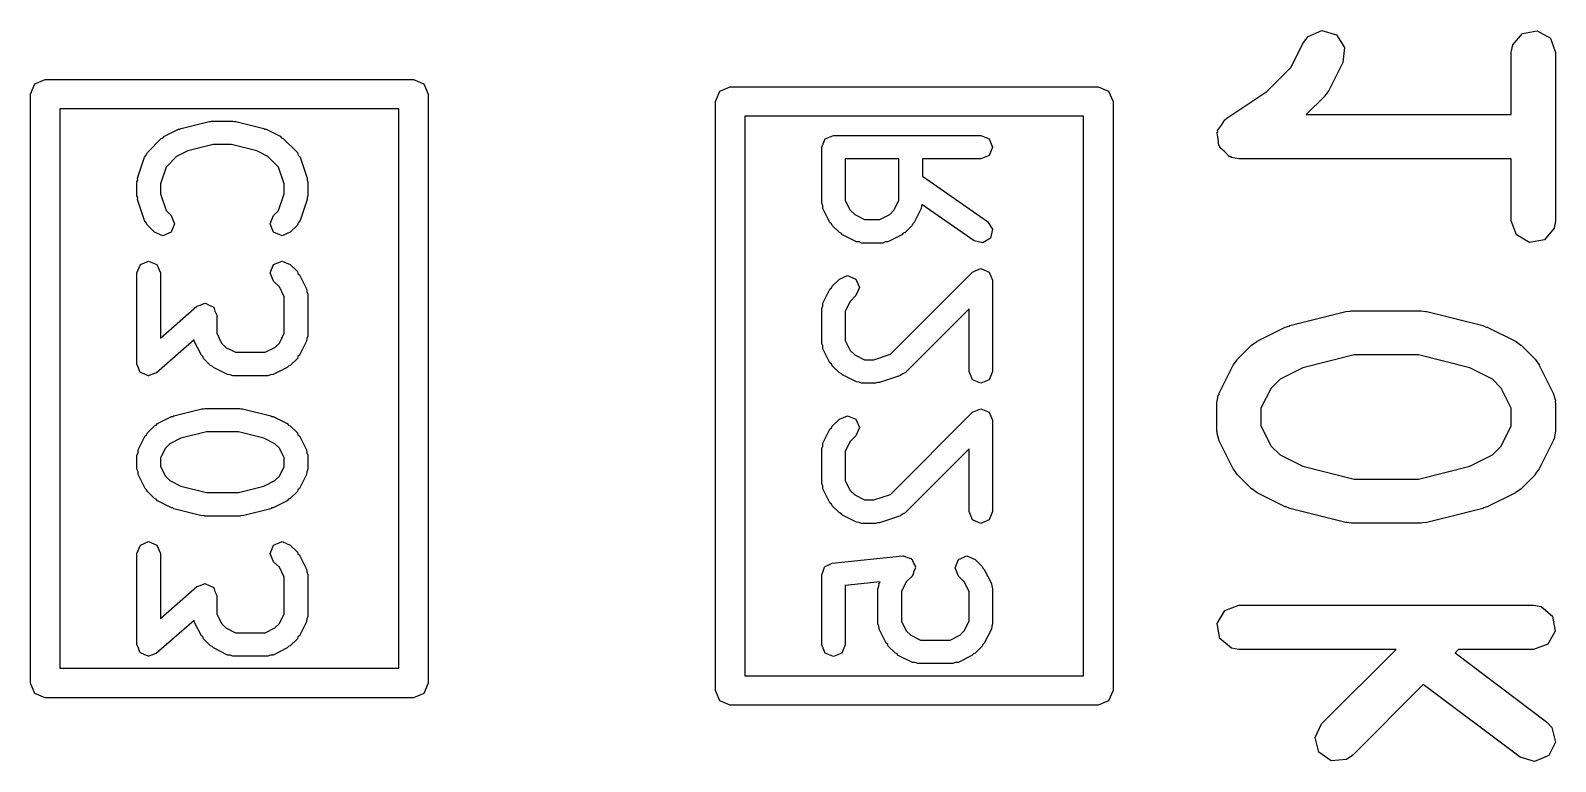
# Model space of a CAD drawing. Extents: x 98.9 to 179, y -122.8 to -42.7.
# Drawn here: x 136.94 to 142.11, y -87.24 to -84.75 of the extents above; entities that cross this region are included whole.
import ezdxf

# ---------------------------------------------------------------- set-up
doc = ezdxf.new("R2010")
doc.units = 0
doc.layers.add('BLACK', color=7, linetype='CONTINUOUS')

msp = doc.modelspace()

# ---------------------------------------------------------------- linework, layer by layer
at = {"layer": 'BLACK', "linetype": 'CONTINUOUS'}
for p, q in [((141.214, -84.8791), (141.256, -84.7948)), ((141.256, -84.7948), (141.272, -84.7739)), ((141.272, -84.7739), (141.319, -84.7535)), ((141.319, -84.7535), (141.368, -84.7681)), ((141.368, -84.7681), (141.396, -84.8109)), ((141.967, -84.8027), (142, -84.7634)), ((142, -84.7634), (142.05, -84.7545)), ((142.05, -84.7545), (142.095, -84.7801)), ((142.095, -84.7801), (142.112, -84.8283)), ((141.396, -84.8109), (141.39, -84.8619)), ((141.962, -84.8283), (141.967, -84.8027)), ((141.962, -85.039), (141.962, -84.8283)), ((142.112, -84.8283), (142.112, -85.3998)), ((141.132, -84.9605), (141.214, -84.8791)), ((141.39, -84.8619), (141.343, -84.9571)), ((136.935, -84.97), (136.95, -84.9346)), ((136.95, -84.9346), (136.985, -84.92)), ((136.985, -84.92), (138.235, -84.92)), ((138.235, -84.92), (138.27, -84.9346)), ((138.27, -84.9346), (138.285, -84.97)), ((139.275, -84.9596), (139.31, -84.945)), ((139.31, -84.945), (140.56, -84.945)), ((140.56, -84.945), (140.595, -84.9596)), ((136.935, -86.97), (136.935, -84.97)), ((138.285, -84.97), (138.285, -86.97)), ((139.26, -84.995), (139.275, -84.9596)), ((139.26, -86.995), (139.26, -84.995)), ((140.595, -84.9596), (140.61, -84.995)), ((140.61, -84.995), (140.61, -86.995)), ((140.996, -85.0516), (141.132, -84.9605)), ((141.329, -84.9766), (141.266, -85.039)), ((141.343, -84.9571), (141.329, -84.9751)), ((141.329, -84.9751), (141.329, -84.9766)), ((137.035, -85.02), (137.035, -86.92)), ((138.185, -85.02), (137.035, -85.02)), ((138.185, -86.92), (138.185, -85.02)), ((139.36, -85.045), (139.36, -86.945)), ((140.51, -85.045), (139.36, -85.045)), ((140.51, -86.945), (140.51, -85.045)), ((140.978, -85.0754), (140.989, -85.0566)), ((140.989, -85.0566), (140.993, -85.0551)), ((140.993, -85.0551), (140.996, -85.0516)), ((141.266, -85.039), (141.962, -85.039)), ((137.39, -85.1128), (137.437, -85.089)), ((137.437, -85.089), (137.442, -85.0887)), ((137.442, -85.0887), (137.446, -85.086)), ((137.446, -85.086), (137.541, -85.0621)), ((137.541, -85.0621), (137.546, -85.0629)), ((137.546, -85.0629), (137.55, -85.061)), ((137.55, -85.061), (137.622, -85.061)), ((137.622, -85.061), (137.627, -85.0629)), ((137.627, -85.0629), (137.632, -85.0621)), ((137.632, -85.0621), (137.727, -85.086)), ((137.727, -85.086), (137.73, -85.0887)), ((137.73, -85.0887), (137.735, -85.089)), ((137.735, -85.089), (137.783, -85.1128)), ((139.633, -85.1215), (139.661, -85.1098)), ((139.661, -85.1098), (140.161, -85.1098)), ((140.161, -85.1098), (140.189, -85.1215)), ((140.964, -85.101), (140.966, -85.0973)), ((140.967, -85.1225), (140.964, -85.101)), ((140.965, -85.093), (140.978, -85.0754)), ((140.966, -85.0973), (140.965, -85.093)), ((137.332, -85.1679), (137.379, -85.1203)), ((137.379, -85.1203), (137.385, -85.1178)), ((137.385, -85.1178), (137.39, -85.1128)), ((137.555, -85.141), (137.469, -85.1625)), ((137.617, -85.141), (137.555, -85.141)), ((137.703, -85.1625), (137.617, -85.141)), ((137.783, -85.1128), (137.787, -85.1178)), ((137.787, -85.1178), (137.793, -85.1203)), ((137.793, -85.1203), (137.841, -85.1679)), ((139.621, -85.1498), (139.633, -85.1215)), ((139.621, -85.3402), (139.621, -85.1498)), ((140.189, -85.1215), (140.201, -85.1498)), ((140.201, -85.1498), (140.189, -85.178)), ((140.969, -85.1442), (140.967, -85.1225)), ((140.972, -85.1473), (140.969, -85.1442)), ((140.972, -85.1515), (140.972, -85.1473)), ((140.989, -85.1655), (140.972, -85.1515)), ((137.298, -85.255), (137.322, -85.1835)), ((137.322, -85.1835), (137.328, -85.1765)), ((137.328, -85.1765), (137.332, -85.1679)), ((137.431, -85.1814), (137.395, -85.2178)), ((137.469, -85.1625), (137.431, -85.1814)), ((137.741, -85.1814), (137.703, -85.1625)), ((137.777, -85.2178), (137.741, -85.1814)), ((137.841, -85.1679), (137.844, -85.1765)), ((137.844, -85.1765), (137.85, -85.1835)), ((137.85, -85.1835), (137.874, -85.255)), ((139.701, -85.1898), (139.701, -85.3308)), ((139.883, -85.1898), (139.701, -85.1898)), ((139.883, -85.3308), (139.883, -85.1898)), ((140.161, -85.1898), (139.963, -85.1898)), ((139.963, -85.1898), (139.963, -85.248)), ((140.189, -85.178), (140.161, -85.1898)), ((141.004, -85.1813), (140.989, -85.1655)), ((141.008, -85.1818), (141.004, -85.1813)), ((141.012, -85.1845), (141.008, -85.1818)), ((141.037, -85.189), (141.012, -85.1845)), ((141.962, -85.189), (141.037, -85.189)), ((141.962, -85.3998), (141.962, -85.189)), ((137.296, -85.2676), (137.299, -85.2615)), ((137.299, -85.2615), (137.298, -85.255)), ((137.395, -85.2178), (137.376, -85.2741)), ((137.796, -85.2741), (137.777, -85.2178)), ((137.874, -85.255), (137.874, -85.2615)), ((137.874, -85.2615), (137.876, -85.2676)), ((139.963, -85.248), (140.184, -85.4027)), ((137.296, -85.3152), (137.296, -85.2676)), ((137.299, -85.3213), (137.296, -85.3152)), ((137.376, -85.2741), (137.376, -85.3087)), ((137.376, -85.3087), (137.395, -85.3651)), ((137.777, -85.3651), (137.796, -85.3087)), ((137.796, -85.3087), (137.796, -85.2741)), ((137.876, -85.3152), (137.874, -85.3213)), ((137.876, -85.2676), (137.876, -85.3152)), ((137.298, -85.3279), (137.299, -85.3213)), ((137.322, -85.3993), (137.298, -85.3279)), ((137.395, -85.3651), (137.412, -85.3822)), ((137.76, -85.3822), (137.777, -85.3651)), ((137.874, -85.3279), (137.85, -85.3993)), ((137.874, -85.3213), (137.874, -85.3279)), ((139.625, -85.3488), (139.621, -85.3402)), ((139.625, -85.3581), (139.625, -85.3488)), ((139.649, -85.4057), (139.625, -85.3581)), ((139.701, -85.3308), (139.718, -85.3642)), ((139.718, -85.3642), (139.733, -85.3788)), ((139.852, -85.3788), (139.866, -85.3642)), ((139.866, -85.3642), (139.883, -85.3308)), ((139.959, -85.3581), (139.935, -85.4057)), ((139.96, -85.3488), (139.959, -85.3581)), ((139.961, -85.3444), (139.96, -85.3488)), ((140.138, -85.4682), (139.961, -85.3444)), ((137.328, -85.4063), (137.322, -85.3993)), ((137.332, -85.4149), (137.328, -85.4063)), ((137.356, -85.4388), (137.332, -85.4149)), ((137.412, -85.3822), (137.424, -85.4105)), ((137.424, -85.4105), (137.412, -85.4388)), ((137.749, -85.4105), (137.76, -85.3822)), ((137.76, -85.4388), (137.749, -85.4105)), ((137.841, -85.4149), (137.817, -85.4388)), ((137.844, -85.4063), (137.841, -85.4149)), ((137.85, -85.3993), (137.844, -85.4063)), ((139.654, -85.4101), (139.649, -85.4057)), ((139.657, -85.4161), (139.654, -85.4101)), ((139.681, -85.4399), (139.657, -85.4161)), ((139.733, -85.3788), (139.766, -85.3955)), ((139.766, -85.3955), (139.818, -85.3955)), ((139.818, -85.3955), (139.852, -85.3788)), ((139.928, -85.4161), (139.904, -85.4399)), ((139.93, -85.4101), (139.928, -85.4161)), ((139.935, -85.4057), (139.93, -85.4101)), ((140.184, -85.4027), (140.201, -85.4285)), ((141.98, -85.448), (141.962, -85.3998)), ((142.112, -85.3998), (142.108, -85.4254)), ((137.384, -85.4505), (137.356, -85.4388)), ((137.412, -85.4388), (137.384, -85.4505)), ((137.789, -85.4505), (137.76, -85.4388)), ((137.817, -85.4388), (137.789, -85.4505)), ((139.687, -85.4425), (139.681, -85.4399)), ((139.691, -85.4474), (139.687, -85.4425)), ((139.739, -85.4713), (139.691, -85.4474)), ((139.748, -85.4719), (139.739, -85.4713)), ((139.756, -85.4755), (139.748, -85.4719)), ((139.836, -85.4719), (139.828, -85.4755)), ((139.846, -85.4713), (139.836, -85.4719)), ((139.893, -85.4474), (139.846, -85.4713)), ((139.898, -85.4425), (139.893, -85.4474)), ((139.904, -85.4399), (139.898, -85.4425)), ((140.168, -85.4749), (140.138, -85.4682)), ((140.194, -85.4584), (140.168, -85.4749)), ((140.201, -85.4285), (140.194, -85.4584)), ((142.024, -85.4736), (141.98, -85.448)), ((142.075, -85.4647), (142.024, -85.4736)), ((142.108, -85.4254), (142.075, -85.4647)), ((139.828, -85.4755), (139.756, -85.4755)), ((137.296, -85.5771), (137.308, -85.5489)), ((137.308, -85.5489), (137.336, -85.5371)), ((137.336, -85.5371), (137.364, -85.5489)), ((137.364, -85.5489), (137.376, -85.5771)), ((137.749, -85.5771), (137.76, -85.5489)), ((137.76, -85.5489), (137.789, -85.5371)), ((137.789, -85.5371), (137.817, -85.5489)), ((137.817, -85.5489), (137.841, -85.5727)), ((137.841, -85.5727), (137.843, -85.5787)), ((139.854, -85.8529), (140.133, -85.5739)), ((140.133, -85.5739), (140.142, -85.5703)), ((140.142, -85.5703), (140.161, -85.5621)), ((140.161, -85.5621), (140.189, -85.5739)), ((140.189, -85.5739), (140.201, -85.6021)), ((137.296, -85.8867), (137.296, -85.5771)), ((137.376, -85.5771), (137.376, -85.7985)), ((137.76, -85.6054), (137.749, -85.5771)), ((137.78, -85.6246), (137.76, -85.6054)), ((137.796, -85.658), (137.78, -85.6246)), ((137.843, -85.5787), (137.848, -85.5831)), ((137.848, -85.5831), (137.872, -85.6307)), ((139.654, -85.6276), (139.657, -85.6215)), ((139.657, -85.6215), (139.681, -85.5977)), ((139.681, -85.5977), (139.709, -85.586)), ((139.709, -85.586), (139.737, -85.5977)), ((139.737, -85.5977), (139.749, -85.626)), ((139.749, -85.626), (139.737, -85.6542)), ((140.201, -85.6021), (140.201, -85.9117)), ((137.796, -85.782), (137.796, -85.658)), ((137.872, -85.6307), (137.873, -85.64)), ((137.873, -85.64), (137.876, -85.6486)), ((137.876, -85.6486), (137.876, -85.7914)), ((139.625, -85.6795), (139.649, -85.6319)), ((139.649, -85.6319), (139.654, -85.6276)), ((139.718, -85.6735), (139.701, -85.7068)), ((139.737, -85.6542), (139.718, -85.6735)), ((137.376, -85.7985), (137.5, -85.6899)), ((137.5, -85.6899), (137.514, -85.6854)), ((137.514, -85.6854), (137.527, -85.68)), ((137.527, -85.68), (137.528, -85.6805)), ((137.528, -85.6805), (137.529, -85.6801)), ((137.529, -85.6801), (137.542, -85.6863)), ((137.542, -85.6863), (137.555, -85.6917)), ((137.555, -85.6917), (137.555, -85.693)), ((137.555, -85.693), (137.557, -85.6937)), ((137.557, -85.6937), (137.561, -85.707)), ((137.561, -85.707), (137.567, -85.72)), ((137.567, -85.72), (137.567, -85.782)), ((139.621, -85.6974), (139.625, -85.6888)), ((139.621, -85.8164), (139.621, -85.6974)), ((139.625, -85.6888), (139.625, -85.6795)), ((139.701, -85.7068), (139.701, -85.807)), ((140.121, -85.6987), (139.904, -85.9161)), ((140.121, -85.9117), (140.121, -85.6987)), ((141.21, -85.7556), (141.4, -85.708)), ((141.4, -85.708), (141.415, -85.7069)), ((141.415, -85.7069), (141.418, -85.7057)), ((141.418, -85.7057), (141.656, -85.7057)), ((141.656, -85.7057), (141.671, -85.7083)), ((141.671, -85.7083), (141.675, -85.708)), ((141.675, -85.708), (141.865, -85.7556)), ((137.567, -85.782), (137.583, -85.8154)), ((137.78, -85.8154), (137.796, -85.782)), ((141.099, -85.8089), (141.194, -85.7613)), ((141.194, -85.7613), (141.207, -85.7576)), ((141.207, -85.7576), (141.21, -85.7556)), ((141.865, -85.7556), (141.877, -85.7608)), ((141.877, -85.7608), (141.88, -85.7613)), ((141.88, -85.7613), (141.976, -85.8089)), ((137.491, -85.8047), (137.363, -85.9168)), ((137.491, -85.8093), (137.491, -85.8047)), ((137.515, -85.8569), (137.491, -85.8093)), ((137.583, -85.8154), (137.598, -85.83)), ((137.598, -85.83), (137.631, -85.8467)), ((137.732, -85.8467), (137.765, -85.83)), ((137.765, -85.83), (137.78, -85.8154)), ((137.872, -85.8093), (137.848, -85.8569)), ((137.873, -85.8), (137.872, -85.8093)), ((137.876, -85.7914), (137.873, -85.8)), ((139.625, -85.825), (139.621, -85.8164)), ((139.625, -85.8343), (139.625, -85.825)), ((139.649, -85.8819), (139.625, -85.8343)), ((139.701, -85.807), (139.718, -85.8404)), ((141.032, -85.8705), (141.08, -85.8229)), ((141.08, -85.8229), (141.098, -85.8101)), ((141.098, -85.8101), (141.099, -85.8089)), ((141.976, -85.8089), (141.994, -85.8222)), ((141.994, -85.8222), (141.995, -85.8229)), ((141.995, -85.8229), (142.043, -85.8705)), ((137.52, -85.8612), (137.515, -85.8569)), ((137.522, -85.8673), (137.52, -85.8612)), ((137.546, -85.8911), (137.522, -85.8673)), ((137.631, -85.8467), (137.732, -85.8467)), ((137.841, -85.8673), (137.817, -85.8911)), ((137.843, -85.8612), (137.841, -85.8673)), ((137.848, -85.8569), (137.843, -85.8612)), ((139.654, -85.8862), (139.649, -85.8819)), ((139.657, -85.8923), (139.654, -85.8862)), ((139.718, -85.8404), (139.733, -85.855)), ((139.733, -85.855), (139.766, -85.8717)), ((139.766, -85.8717), (139.798, -85.8717)), ((139.798, -85.8717), (139.854, -85.8529)), ((141.018, -85.89), (141.031, -85.872)), ((141.031, -85.872), (141.032, -85.8705)), ((141.428, -85.8557), (141.254, -85.8991)), ((141.647, -85.8557), (141.428, -85.8557)), ((141.821, -85.8991), (141.647, -85.8557)), ((142.043, -85.8705), (142.056, -85.8889)), ((137.302, -85.8997), (137.296, -85.8867)), ((137.306, -85.913), (137.302, -85.8997)), ((137.307, -85.9136), (137.306, -85.913)), ((137.308, -85.9149), (137.307, -85.9136)), ((137.321, -85.9203), (137.308, -85.9149)), ((137.334, -85.9266), (137.321, -85.9203)), ((137.335, -85.9261), (137.334, -85.9266)), ((137.336, -85.9267), (137.335, -85.9261)), ((137.349, -85.9213), (137.336, -85.9267)), ((137.363, -85.9168), (137.349, -85.9213)), ((137.552, -85.8937), (137.546, -85.8911)), ((137.556, -85.8986), (137.552, -85.8937)), ((137.604, -85.9224), (137.556, -85.8986)), ((137.613, -85.9231), (137.604, -85.9224)), ((137.622, -85.9267), (137.613, -85.9231)), ((137.741, -85.9267), (137.622, -85.9267)), ((137.75, -85.9231), (137.741, -85.9267)), ((137.759, -85.9224), (137.75, -85.9231)), ((137.806, -85.8986), (137.759, -85.9224)), ((137.811, -85.8937), (137.806, -85.8986)), ((137.817, -85.8911), (137.811, -85.8937)), ((139.681, -85.9161), (139.657, -85.8923)), ((139.687, -85.9187), (139.681, -85.9161)), ((139.691, -85.9236), (139.687, -85.9187)), ((139.739, -85.9474), (139.691, -85.9236)), ((139.888, -85.9258), (139.817, -85.9496)), ((139.895, -85.9197), (139.888, -85.9258)), ((139.904, -85.9161), (139.895, -85.9197)), ((140.133, -85.9399), (140.121, -85.9117)), ((140.201, -85.9117), (140.189, -85.9399)), ((140.97, -85.9853), (141.018, -85.89)), ((141.177, -85.9376), (141.147, -85.968)), ((141.254, -85.8991), (141.177, -85.9376)), ((141.898, -85.9376), (141.821, -85.8991)), ((141.928, -85.968), (141.898, -85.9376)), ((142.056, -85.8889), (142.057, -85.89)), ((142.057, -85.89), (142.104, -85.9853)), ((139.748, -85.9481), (139.739, -85.9474)), ((139.756, -85.9517), (139.748, -85.9481)), ((139.804, -85.9517), (139.756, -85.9517)), ((139.81, -85.9491), (139.804, -85.9517)), ((139.817, -85.9496), (139.81, -85.9491)), ((140.161, -85.9517), (140.133, -85.9399)), ((140.189, -85.9399), (140.161, -85.9517)), ((140.967, -85.9932), (140.97, -85.9897)), ((140.97, -85.9897), (140.97, -85.9853)), ((141.147, -85.968), (141.112, -86.0365)), ((141.962, -86.0365), (141.928, -85.968)), ((142.104, -85.9853), (142.112, -86.0102)), ((137.422, -86.0621), (137.517, -86.0383)), ((137.517, -86.0383), (137.522, -86.0391)), ((137.522, -86.0391), (137.527, -86.0371)), ((137.527, -86.0371), (137.646, -86.0371)), ((137.646, -86.0371), (137.65, -86.0391)), ((137.65, -86.0391), (137.655, -86.0383)), ((137.655, -86.0383), (137.751, -86.0621)), ((140.133, -86.05), (140.161, -86.0383)), ((140.161, -86.0383), (140.189, -86.05)), ((140.962, -86.0188), (140.967, -85.9932)), ((140.962, -86.114), (140.962, -86.0188)), ((141.112, -86.0365), (141.112, -86.0963)), ((141.962, -86.0963), (141.962, -86.0365)), ((142.112, -86.0102), (142.111, -86.0146)), ((142.111, -86.0146), (142.112, -86.0188)), ((142.112, -86.0188), (142.112, -86.114)), ((137.362, -86.094), (137.366, -86.089)), ((137.366, -86.089), (137.414, -86.0652)), ((137.414, -86.0652), (137.418, -86.0649)), ((137.418, -86.0649), (137.422, -86.0621)), ((137.751, -86.0621), (137.754, -86.0649)), ((137.754, -86.0649), (137.759, -86.0652)), ((137.759, -86.0652), (137.806, -86.089)), ((137.806, -86.089), (137.811, -86.094)), ((139.657, -86.0977), (139.681, -86.0739)), ((139.681, -86.0739), (139.709, -86.0621)), ((139.709, -86.0621), (139.737, -86.0739)), ((139.737, -86.0739), (139.749, -86.1021)), ((139.854, -86.3291), (140.133, -86.05)), ((140.189, -86.05), (140.201, -86.0771)), ((140.201, -86.0771), (140.201, -86.0783)), ((140.201, -86.0783), (140.201, -86.3879)), ((137.3, -86.1783), (137.324, -86.1307)), ((137.324, -86.1307), (137.329, -86.1264)), ((137.329, -86.1264), (137.332, -86.1203)), ((137.332, -86.1203), (137.356, -86.0965)), ((137.356, -86.0965), (137.362, -86.094)), ((137.445, -86.1387), (137.408, -86.1576)), ((137.532, -86.1171), (137.445, -86.1387)), ((137.641, -86.1171), (137.532, -86.1171)), ((137.727, -86.1387), (137.641, -86.1171)), ((137.765, -86.1576), (137.727, -86.1387)), ((137.811, -86.094), (137.817, -86.0965)), ((137.817, -86.0965), (137.841, -86.1203)), ((137.841, -86.1203), (137.843, -86.1264)), ((137.843, -86.1264), (137.848, -86.1307)), ((137.848, -86.1307), (137.872, -86.1783)), ((139.625, -86.1557), (139.649, -86.1081)), ((139.649, -86.1081), (139.654, -86.1037)), ((139.654, -86.1037), (139.657, -86.0977)), ((139.737, -86.1304), (139.718, -86.1496)), ((139.749, -86.1021), (139.737, -86.1304)), ((140.964, -86.1183), (140.962, -86.114)), ((140.963, -86.1226), (140.964, -86.1183)), ((140.97, -86.1476), (140.963, -86.1226)), ((141.112, -86.0963), (141.147, -86.1649)), ((141.928, -86.1649), (141.962, -86.0963)), ((142.105, -86.1431), (142.104, -86.1476)), ((142.108, -86.1397), (142.105, -86.1431)), ((142.112, -86.114), (142.108, -86.1397)), ((137.296, -86.1962), (137.3, -86.1876)), ((137.296, -86.2438), (137.296, -86.1962)), ((137.3, -86.1876), (137.3, -86.1783)), ((137.393, -86.1723), (137.376, -86.2056)), ((137.408, -86.1576), (137.393, -86.1723)), ((137.78, -86.1723), (137.765, -86.1576)), ((137.796, -86.2056), (137.78, -86.1723)), ((137.872, -86.1783), (137.873, -86.1876)), ((137.873, -86.1876), (137.876, -86.1962)), ((137.876, -86.1962), (137.876, -86.2438)), ((139.621, -86.1736), (139.625, -86.165)), ((139.621, -86.2926), (139.621, -86.1736)), ((139.625, -86.165), (139.625, -86.1557)), ((139.718, -86.1496), (139.701, -86.183)), ((139.701, -86.183), (139.701, -86.2832)), ((140.121, -86.1749), (139.904, -86.3923)), ((140.121, -86.3879), (140.121, -86.1749)), ((141.018, -86.2428), (140.97, -86.1476)), ((141.147, -86.1649), (141.177, -86.1953)), ((141.177, -86.1953), (141.254, -86.2338)), ((141.821, -86.2338), (141.898, -86.1953)), ((141.898, -86.1953), (141.928, -86.1649)), ((142.104, -86.1476), (142.057, -86.2428)), ((137.3, -86.2524), (137.296, -86.2438)), ((137.376, -86.2056), (137.376, -86.2344)), ((137.376, -86.2344), (137.393, -86.2677)), ((137.78, -86.2677), (137.796, -86.2344)), ((137.796, -86.2344), (137.796, -86.2056)), ((137.876, -86.2438), (137.873, -86.2524)), ((141.019, -86.244), (141.018, -86.2428)), ((141.032, -86.2623), (141.019, -86.244)), ((141.254, -86.2338), (141.428, -86.2771)), ((141.647, -86.2771), (141.821, -86.2338)), ((142.057, -86.2428), (142.043, -86.2608)), ((137.3, -86.2617), (137.3, -86.2524)), ((137.324, -86.3093), (137.3, -86.2617)), ((137.393, -86.2677), (137.408, -86.2824)), ((137.408, -86.2824), (137.445, -86.3013)), ((137.727, -86.3013), (137.765, -86.2824)), ((137.765, -86.2824), (137.78, -86.2677)), ((137.872, -86.2617), (137.848, -86.3093)), ((137.873, -86.2524), (137.872, -86.2617)), ((139.625, -86.3012), (139.621, -86.2926)), ((139.701, -86.2832), (139.718, -86.3165)), ((141.08, -86.3099), (141.032, -86.2623)), ((141.428, -86.2771), (141.647, -86.2771)), ((142.043, -86.2623), (141.995, -86.3099)), ((142.043, -86.2608), (142.043, -86.2623)), ((137.329, -86.3136), (137.324, -86.3093)), ((137.332, -86.3197), (137.329, -86.3136)), ((137.356, -86.3435), (137.332, -86.3197)), ((137.362, -86.346), (137.356, -86.3435)), ((137.366, -86.351), (137.362, -86.346)), ((137.414, -86.3748), (137.366, -86.351)), ((137.445, -86.3013), (137.532, -86.3229)), ((137.532, -86.3229), (137.641, -86.3229)), ((137.641, -86.3229), (137.727, -86.3013)), ((137.806, -86.351), (137.759, -86.3748)), ((137.811, -86.346), (137.806, -86.351)), ((137.817, -86.3435), (137.811, -86.346)), ((137.841, -86.3197), (137.817, -86.3435)), ((137.843, -86.3136), (137.841, -86.3197)), ((137.848, -86.3093), (137.843, -86.3136)), ((139.625, -86.3105), (139.625, -86.3012)), ((139.649, -86.3581), (139.625, -86.3105)), ((139.718, -86.3165), (139.733, -86.3312)), ((139.733, -86.3312), (139.766, -86.3479)), ((139.766, -86.3479), (139.798, -86.3479)), ((139.798, -86.3479), (139.854, -86.3291)), ((141.081, -86.3106), (141.08, -86.3099)), ((141.099, -86.324), (141.081, -86.3106)), ((141.194, -86.3716), (141.099, -86.324)), ((141.976, -86.324), (141.88, -86.3716)), ((141.977, -86.3228), (141.976, -86.324)), ((141.995, -86.3099), (141.977, -86.3228)), ((137.418, -86.3751), (137.414, -86.3748)), ((137.422, -86.3779), (137.418, -86.3751)), ((137.517, -86.4017), (137.422, -86.3779)), ((137.522, -86.4009), (137.517, -86.4017)), ((137.527, -86.4029), (137.522, -86.4009)), ((137.646, -86.4029), (137.527, -86.4029)), ((137.65, -86.4009), (137.646, -86.4029)), ((137.655, -86.4017), (137.65, -86.4009)), ((137.751, -86.3779), (137.655, -86.4017)), ((137.754, -86.3751), (137.751, -86.3779)), ((137.759, -86.3748), (137.754, -86.3751)), ((139.654, -86.3624), (139.649, -86.3581)), ((139.657, -86.3685), (139.654, -86.3624)), ((139.681, -86.3923), (139.657, -86.3685)), ((139.687, -86.3948), (139.681, -86.3923)), ((139.691, -86.3998), (139.687, -86.3948)), ((139.739, -86.4236), (139.691, -86.3998)), ((139.888, -86.402), (139.817, -86.4258)), ((139.895, -86.3959), (139.888, -86.402)), ((139.904, -86.3923), (139.895, -86.3959)), ((140.133, -86.4161), (140.121, -86.3879)), ((140.201, -86.3879), (140.189, -86.4161)), ((141.198, -86.372), (141.194, -86.3716)), ((141.21, -86.3773), (141.198, -86.372)), ((141.4, -86.4249), (141.21, -86.3773)), ((141.865, -86.3773), (141.675, -86.4249)), ((141.868, -86.3753), (141.865, -86.3773)), ((141.88, -86.3716), (141.868, -86.3753)), ((139.748, -86.4243), (139.739, -86.4236)), ((139.756, -86.4279), (139.748, -86.4243)), ((139.804, -86.4279), (139.756, -86.4279)), ((139.81, -86.4253), (139.804, -86.4279)), ((139.817, -86.4258), (139.81, -86.4253)), ((140.161, -86.4279), (140.133, -86.4161)), ((140.189, -86.4161), (140.161, -86.4279)), ((141.404, -86.4245), (141.4, -86.4249)), ((141.418, -86.4271), (141.404, -86.4245)), ((141.656, -86.4271), (141.418, -86.4271)), ((141.66, -86.426), (141.656, -86.4271)), ((141.675, -86.4249), (141.66, -86.426)), ((137.296, -86.5295), (137.308, -86.5012)), ((137.308, -86.5012), (137.336, -86.4895)), ((137.336, -86.4895), (137.364, -86.5012)), ((137.364, -86.5012), (137.376, -86.5295)), ((137.749, -86.5295), (137.76, -86.5012)), ((137.76, -86.5012), (137.789, -86.4895)), ((137.789, -86.4895), (137.817, -86.5012)), ((137.817, -86.5012), (137.841, -86.525)), ((137.296, -86.839), (137.296, -86.5295)), ((137.376, -86.5295), (137.376, -86.7509)), ((137.76, -86.5578), (137.749, -86.5295)), ((137.78, -86.577), (137.76, -86.5578)), ((137.841, -86.525), (137.843, -86.5311)), ((137.843, -86.5311), (137.848, -86.5354)), ((137.848, -86.5354), (137.872, -86.5831)), ((139.657, -86.5623), (139.895, -86.5385)), ((139.895, -86.5385), (139.897, -86.5391)), ((139.897, -86.5391), (139.899, -86.5383)), ((139.899, -86.5383), (139.912, -86.5435)), ((139.912, -86.5435), (139.925, -86.5474)), ((139.925, -86.5474), (139.926, -86.5492)), ((139.926, -86.5492), (139.928, -86.55)), ((139.928, -86.55), (139.933, -86.5625)), ((140.074, -86.5783), (140.085, -86.55)), ((140.085, -86.55), (140.114, -86.5383)), ((140.114, -86.5383), (140.142, -86.55)), ((140.142, -86.55), (140.166, -86.5739)), ((137.796, -86.6104), (137.78, -86.577)), ((137.796, -86.7344), (137.796, -86.6104)), ((137.872, -86.5831), (137.873, -86.5923)), ((137.873, -86.5923), (137.876, -86.601)), ((137.876, -86.601), (137.876, -86.7438)), ((139.621, -86.6021), (139.626, -86.5897)), ((139.621, -86.8402), (139.621, -86.6021)), ((139.626, -86.5897), (139.63, -86.5768)), ((139.63, -86.5768), (139.632, -86.5758)), ((139.632, -86.5758), (139.633, -86.5739)), ((139.633, -86.5739), (139.645, -86.5687)), ((139.645, -86.5687), (139.657, -86.5623)), ((139.928, -86.6066), (139.908, -86.6258)), ((139.93, -86.6037), (139.928, -86.6047)), ((139.928, -86.6047), (139.928, -86.6066)), ((139.934, -86.5908), (139.93, -86.6037)), ((139.933, -86.5625), (139.939, -86.5744)), ((139.939, -86.5783), (139.934, -86.5908)), ((139.939, -86.5744), (139.938, -86.5764)), ((139.938, -86.5764), (139.939, -86.5783)), ((140.085, -86.6066), (140.074, -86.5783)), ((140.105, -86.6258), (140.085, -86.6066)), ((140.166, -86.5739), (140.168, -86.5799)), ((140.168, -86.5799), (140.173, -86.5843)), ((140.173, -86.5843), (140.197, -86.6319)), ((137.376, -86.7509), (137.5, -86.6423)), ((137.5, -86.6423), (137.514, -86.6378)), ((137.514, -86.6378), (137.527, -86.6324)), ((137.527, -86.6324), (137.528, -86.6329)), ((137.528, -86.6329), (137.529, -86.6325)), ((137.529, -86.6325), (137.542, -86.6387)), ((137.542, -86.6387), (137.555, -86.6441)), ((137.555, -86.6441), (137.555, -86.6454)), ((137.555, -86.6454), (137.557, -86.646)), ((137.557, -86.646), (137.561, -86.6594)), ((137.561, -86.6594), (137.567, -86.6724)), ((139.819, -86.6266), (139.701, -86.6383)), ((139.701, -86.6383), (139.701, -86.8402)), ((139.812, -86.6498), (139.815, -86.6412)), ((139.812, -86.7688), (139.812, -86.6498)), ((139.815, -86.6412), (139.816, -86.6319)), ((139.816, -86.6319), (139.819, -86.6266)), ((139.908, -86.6258), (139.892, -86.6592)), ((139.892, -86.6592), (139.892, -86.7594)), ((140.121, -86.6592), (140.105, -86.6258)), ((140.121, -86.7594), (140.121, -86.6592)), ((140.197, -86.6319), (140.198, -86.6412)), ((140.198, -86.6412), (140.201, -86.6498)), ((140.201, -86.6498), (140.201, -86.7688)), ((137.567, -86.6724), (137.567, -86.7344)), ((140.989, -86.7233), (141.037, -86.7057)), ((141.037, -86.7057), (142.037, -86.7057)), ((142.037, -86.7057), (142.063, -86.7102)), ((142.063, -86.7102), (142.102, -86.7432)), ((137.491, -86.7571), (137.363, -86.8691)), ((137.491, -86.7617), (137.491, -86.7571)), ((137.515, -86.8093), (137.491, -86.7617)), ((137.567, -86.7344), (137.583, -86.7677)), ((137.78, -86.7677), (137.796, -86.7344)), ((137.872, -86.7617), (137.848, -86.8093)), ((137.873, -86.7524), (137.872, -86.7617)), ((137.876, -86.7438), (137.873, -86.7524)), ((139.892, -86.7594), (139.908, -86.7927)), ((140.105, -86.7927), (140.121, -86.7594)), ((140.964, -86.7677), (140.989, -86.7233)), ((142.102, -86.7432), (142.111, -86.7937)), ((137.52, -86.8136), (137.515, -86.8093)), ((137.522, -86.8197), (137.52, -86.8136)), ((137.583, -86.7677), (137.598, -86.7824)), ((137.598, -86.7824), (137.631, -86.799)), ((137.631, -86.799), (137.732, -86.799)), ((137.732, -86.799), (137.765, -86.7824)), ((137.765, -86.7824), (137.78, -86.7677)), ((137.843, -86.8136), (137.841, -86.8197)), ((137.848, -86.8093), (137.843, -86.8136)), ((139.815, -86.7774), (139.812, -86.7688)), ((139.816, -86.7867), (139.815, -86.7774)), ((139.84, -86.8343), (139.816, -86.7867)), ((139.908, -86.7927), (139.923, -86.8074)), ((139.923, -86.8074), (139.956, -86.824)), ((140.057, -86.824), (140.09, -86.8074)), ((140.09, -86.8074), (140.105, -86.7927)), ((140.197, -86.7867), (140.173, -86.8343)), ((140.198, -86.7774), (140.197, -86.7867)), ((140.201, -86.7688), (140.198, -86.7774)), ((140.972, -86.8182), (140.964, -86.7677)), ((141.012, -86.8512), (140.972, -86.8182)), ((142.111, -86.7937), (142.086, -86.8382)), ((137.302, -86.8521), (137.296, -86.839)), ((137.306, -86.8654), (137.302, -86.8521)), ((137.307, -86.866), (137.306, -86.8654)), ((137.308, -86.8673), (137.307, -86.866)), ((137.321, -86.8727), (137.308, -86.8673)), ((137.363, -86.8691), (137.349, -86.8737)), ((137.546, -86.8435), (137.522, -86.8197)), ((137.552, -86.846), (137.546, -86.8435)), ((137.556, -86.851), (137.552, -86.846)), ((137.604, -86.8748), (137.556, -86.851)), ((137.806, -86.851), (137.759, -86.8748)), ((137.811, -86.846), (137.806, -86.851)), ((137.817, -86.8435), (137.811, -86.846)), ((137.841, -86.8197), (137.817, -86.8435)), ((139.633, -86.8685), (139.621, -86.8402)), ((139.661, -86.8802), (139.633, -86.8685)), ((139.689, -86.8685), (139.661, -86.8802)), ((139.701, -86.8402), (139.689, -86.8685)), ((139.845, -86.8386), (139.84, -86.8343)), ((139.847, -86.8447), (139.845, -86.8386)), ((139.871, -86.8685), (139.847, -86.8447)), ((139.877, -86.871), (139.871, -86.8685)), ((139.956, -86.824), (140.057, -86.824)), ((140.142, -86.8685), (140.136, -86.871)), ((140.166, -86.8447), (140.142, -86.8685)), ((140.168, -86.8386), (140.166, -86.8447)), ((140.173, -86.8343), (140.168, -86.8386)), ((141.037, -86.8557), (141.012, -86.8512)), ((141.571, -86.8557), (141.037, -86.8557)), ((141.318, -87.1086), (141.571, -86.8557)), ((141.783, -86.8557), (141.771, -86.8678)), ((141.771, -86.8678), (142.082, -87.1017)), ((142.037, -86.8557), (141.783, -86.8557)), ((142.086, -86.8382), (142.037, -86.8557)), ((137.035, -86.92), (138.185, -86.92)), ((137.334, -86.879), (137.321, -86.8727)), ((137.335, -86.8785), (137.334, -86.879)), ((137.336, -86.879), (137.335, -86.8785)), ((137.349, -86.8737), (137.336, -86.879)), ((137.613, -86.8755), (137.604, -86.8748)), ((137.622, -86.879), (137.613, -86.8755)), ((137.741, -86.879), (137.622, -86.879)), ((137.75, -86.8755), (137.741, -86.879)), ((137.759, -86.8748), (137.75, -86.8755)), ((139.881, -86.876), (139.877, -86.871)), ((139.929, -86.8998), (139.881, -86.876)), ((139.938, -86.9005), (139.929, -86.8998)), ((139.947, -86.904), (139.938, -86.9005)), ((140.066, -86.904), (139.947, -86.904)), ((140.075, -86.9005), (140.066, -86.904)), ((140.084, -86.8998), (140.075, -86.9005)), ((140.131, -86.876), (140.084, -86.8998)), ((140.136, -86.871), (140.131, -86.876)), ((136.95, -87.0054), (136.935, -86.97)), ((138.285, -86.97), (138.27, -87.0054)), ((139.36, -86.945), (140.51, -86.945)), ((136.985, -87.02), (136.95, -87.0054)), ((138.235, -87.02), (136.985, -87.02)), ((138.27, -87.0054), (138.235, -87.02)), ((139.275, -87.0304), (139.26, -86.995)), ((140.61, -86.995), (140.595, -87.0304)), ((141.663, -86.975), (141.424, -87.2147)), ((141.992, -87.2217), (141.663, -86.975)), ((139.31, -87.045), (139.275, -87.0304)), ((140.56, -87.045), (139.31, -87.045)), ((140.595, -87.0304), (140.56, -87.045)), ((141.296, -87.1551), (141.318, -87.1086)), ((142.082, -87.1017), (142.1, -87.1207)), ((142.1, -87.1207), (142.112, -87.1706)), ((141.309, -87.2047), (141.296, -87.1551)), ((142.112, -87.1706), (142.089, -87.2164)), ((141.351, -87.2341), (141.309, -87.2047)), ((141.402, -87.2296), (141.351, -87.2341)), ((141.424, -87.2147), (141.402, -87.2296)), ((142.041, -87.2366), (141.992, -87.2217)), ((142.089, -87.2164), (142.041, -87.2366))]:
    msp.add_line(p, q, dxfattribs=at)

doc.saveas('drawing.dxf')
